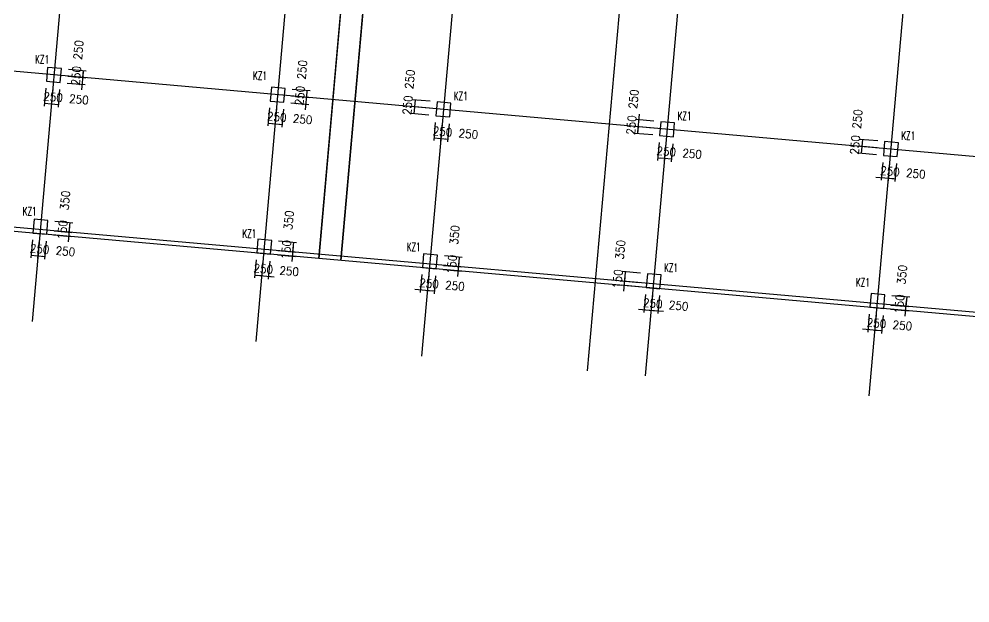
# Model space of a CAD drawing. Extents: x 387171 to 699106, y 11966 to 245688.
# Drawn here: x 509196 to 543490, y 42251 to 63313 of the extents above; entities that cross this region are included whole.
import ezdxf

# ---------------------------------------------------------------- set-up
doc = ezdxf.new("R2010")
doc.units = 0
doc.header["$LTSCALE"] = 100
doc.header["$MEASUREMENT"] = 0
for name, color, linetype in [('COLU', 7, 'Continuous'), ('DIM', 3, 'Continuous'), ('DOTE', 253, 'Continuous'), ('h后浇带', 51, 'Continuous'), ('NUM', 7, 'Continuous')]:
    doc.layers.add(name, color=color, linetype=linetype)
doc.styles.get("Standard").update_dxf_attribs({"font": 'standard'})
doc.dimstyles.get("Standard").update_dxf_attribs({"dimtxt": 300, "dimasz": 100, "dimexe": 100, "dimexo": 250, "dimgap": 100, "dimtad": 0, "dimtoh": 1, "dimdec": 0, "dimdsep": 46, "dimcen": 0.09, "dimclrt": 7, "dimadec": 0, "dimazin": 0, "dimtfac": 1, "dimtdec": 4, "dimtofl": 0, "dimtmove": 0, "dimatfit": 3, "dimfxl": 1, "dimtolj": 1, "dimtzin": 0, "dimarcsym": 0})

# ---------------------------------------------------------------- blocks, each defined once
blk = doc.blocks.new('*D356')
at = {"layer": 'DIM', "color": 0, "linetype": 'ByBlock', "lineweight": -2}
for p, q in [((540138, 58665), (539491, 58722)), ((540161, 58914), (539513, 58971)), ((539613, 58962), (539591, 58713))]:
    blk.add_line(p, q, dxfattribs=at)
for points in [[(539591, 58713), (539583, 58814), (539616, 58811)], [(539613, 58962), (539620, 58861), (539587, 58864)]]:
    blk.add_solid(points, dxfattribs=at)
at = {"layer": 'DIM', "color": 7, "linetype": 'Continuous', "lineweight": -2, "insert": (539428, 59708), "char_height": 300, "width": 566.67, "attachment_point": 5, "rotation": 84.9316}
blk.add_mtext('250', dxfattribs=at)
blk = doc.blocks.new('*D540')
at = {"layer": 'DIM', "color": 0, "linetype": 'ByBlock', "lineweight": -2}
for p, q in [((540138, 58665), (539491, 58722)), ((539591, 58713), (539569, 58464)), ((540116, 58416), (539469, 58473))]:
    blk.add_line(p, q, dxfattribs=at)
for points in [[(539591, 58713), (539598, 58612), (539565, 58615)], [(539569, 58464), (539561, 58565), (539594, 58562)]]:
    blk.add_solid(points, dxfattribs=at)
at = {"layer": 'DIM', "color": 7, "linetype": 'Continuous', "lineweight": -2, "insert": (539345, 58775), "char_height": 300, "width": 566.67, "attachment_point": 5, "rotation": 84.9316}
blk.add_mtext('250', dxfattribs=at)
blk = doc.blocks.new('*D1287')
at = {"layer": 'DIM', "color": 0, "linetype": 'ByBlock', "lineweight": -2}
for p, q in [((540343, 58144), (540286, 57497)), ((540592, 58122), (540535, 57475)), ((540096, 57614), (540743, 57557))]:
    blk.add_line(p, q, dxfattribs=at)
for points in [[(540295, 57597), (540194, 57589), (540197, 57622)], [(540544, 57575), (540645, 57582), (540642, 57549)]]:
    blk.add_solid(points, dxfattribs=at)
at = {"layer": 'DIM', "color": 7, "linetype": 'Continuous', "lineweight": -2, "insert": (540606, 57820), "char_height": 300, "width": 566.67, "attachment_point": 5, "rotation": 354.9316}
blk.add_mtext('250', dxfattribs=at)
blk = doc.blocks.new('*D1059')
at = {"layer": 'DIM', "color": 0, "linetype": 'ByBlock', "lineweight": -2}
for p, q in [((540592, 58122), (540535, 57475)), ((540841, 58100), (540784, 57453)), ((540544, 57575), (540793, 57552))]:
    blk.add_line(p, q, dxfattribs=at)
for points in [[(540544, 57575), (540645, 57582), (540642, 57549)], [(540793, 57552), (540692, 57545), (540695, 57578)]]:
    blk.add_solid(points, dxfattribs=at)
at = {"layer": 'DIM', "color": 7, "linetype": 'Continuous', "lineweight": -2, "insert": (541538, 57737), "char_height": 300, "width": 566.67, "attachment_point": 5, "rotation": 354.9316}
blk.add_mtext('250', dxfattribs=at)
blk = doc.blocks.new('*D1819')
at = {"layer": 'DIM', "color": 0, "linetype": 'ByBlock', "lineweight": -2}
for p, q in [((539857, 52666), (539800, 52019)), ((540106, 52644), (540049, 51996)), ((539610, 52136), (540257, 52078))]:
    blk.add_line(p, q, dxfattribs=at)
for points in [[(539809, 52118), (539708, 52110), (539711, 52144)], [(540058, 52096), (540159, 52104), (540156, 52071)]]:
    blk.add_solid(points, dxfattribs=at)
at = {"layer": 'DIM', "color": 7, "linetype": 'Continuous', "lineweight": -2, "insert": (540120, 52342), "char_height": 300, "width": 566.67, "attachment_point": 5, "rotation": 354.9316}
blk.add_mtext('250', dxfattribs=at)
blk = doc.blocks.new('*D1572')
at = {"layer": 'DIM', "color": 0, "linetype": 'ByBlock', "lineweight": -2}
for p, q in [((540106, 52644), (540049, 51996)), ((540355, 52622), (540298, 51974)), ((540058, 52096), (540307, 52074))]:
    blk.add_line(p, q, dxfattribs=at)
for points in [[(540058, 52096), (540159, 52104), (540156, 52071)], [(540307, 52074), (540206, 52066), (540209, 52099)]]:
    blk.add_solid(points, dxfattribs=at)
at = {"layer": 'DIM', "color": 7, "linetype": 'Continuous', "lineweight": -2, "insert": (541053, 52259), "char_height": 300, "width": 566.67, "attachment_point": 5, "rotation": 354.9316}
blk.add_mtext('250', dxfattribs=at)
blk = doc.blocks.new('*D2347')
at = {"layer": 'DIM', "color": 0, "linetype": 'ByBlock', "lineweight": -2}
for p, q in [((540627, 52849), (541274, 52791)), ((540640, 52998), (541287, 52941)), ((541157, 52601), (541205, 53149))]:
    blk.add_line(p, q, dxfattribs=at)
for points in [[(541188, 52950), (541180, 53051), (541213, 53048)], [(541174, 52800), (541182, 52699), (541149, 52702)]]:
    blk.add_solid(points, dxfattribs=at)
at = {"layer": 'DIM', "color": 7, "linetype": 'Continuous', "lineweight": -2, "insert": (540944, 53033), "char_height": 300, "width": 476.67, "attachment_point": 5, "rotation": 84.9316}
blk.add_mtext('150', dxfattribs=at)
blk = doc.blocks.new('*D2523')
at = {"layer": 'DIM', "color": 0, "linetype": 'ByBlock', "lineweight": -2}
for p, q in [((540671, 53347), (541318, 53289)), ((541188, 52950), (541219, 53298)), ((540640, 52998), (541287, 52941))]:
    blk.add_line(p, q, dxfattribs=at)
for points in [[(541219, 53298), (541226, 53197), (541193, 53200)], [(541188, 52950), (541180, 53051), (541213, 53048)]]:
    blk.add_solid(points, dxfattribs=at)
at = {"layer": 'DIM', "color": 7, "linetype": 'Continuous', "lineweight": -2, "insert": (541038, 54094), "char_height": 300, "width": 566.67, "attachment_point": 5, "rotation": 84.9316}
blk.add_mtext('350', dxfattribs=at)
blk = doc.blocks.new('*D2296')
at = {"layer": 'DIM', "color": 0, "linetype": 'ByBlock', "lineweight": -2}
for p, q in [((532092, 59629), (531445, 59687)), ((531562, 59877), (531505, 59230)), ((532070, 59380), (531423, 59438))]:
    blk.add_line(p, q, dxfattribs=at)
for points in [[(531544, 59678), (531537, 59779), (531570, 59776)], [(531522, 59429), (531530, 59328), (531497, 59331)]]:
    blk.add_solid(points, dxfattribs=at)
at = {"layer": 'DIM', "color": 7, "linetype": 'Continuous', "lineweight": -2, "insert": (531360, 60423), "char_height": 300, "width": 566.67, "attachment_point": 5, "rotation": 84.9316}
blk.add_mtext('250', dxfattribs=at)
blk = doc.blocks.new('*D3065')
at = {"layer": 'DIM', "color": 0, "linetype": 'ByBlock', "lineweight": -2}
for p, q in [((532070, 59380), (531423, 59438)), ((531522, 59429), (531500, 59180)), ((532048, 59131), (531401, 59189))]:
    blk.add_line(p, q, dxfattribs=at)
for points in [[(531522, 59429), (531530, 59328), (531497, 59331)], [(531500, 59180), (531492, 59281), (531526, 59278)]]:
    blk.add_solid(points, dxfattribs=at)
at = {"layer": 'DIM', "color": 7, "linetype": 'Continuous', "lineweight": -2, "insert": (531277, 59491), "char_height": 300, "width": 566.67, "attachment_point": 5, "rotation": 84.9316}
blk.add_mtext('250', dxfattribs=at)
blk = doc.blocks.new('*D2662')
at = {"layer": 'DIM', "color": 0, "linetype": 'ByBlock', "lineweight": -2}
for p, q in [((532275, 58860), (532218, 58213)), ((532524, 58838), (532467, 58191)), ((532226, 58312), (532475, 58290))]:
    blk.add_line(p, q, dxfattribs=at)
for points in [[(532226, 58312), (532327, 58320), (532325, 58287)], [(532475, 58290), (532374, 58282), (532377, 58316)]]:
    blk.add_solid(points, dxfattribs=at)
at = {"layer": 'DIM', "color": 7, "linetype": 'Continuous', "lineweight": -2, "insert": (532538, 58536), "char_height": 300, "width": 566.67, "attachment_point": 5, "rotation": 354.9316}
blk.add_mtext('250', dxfattribs=at)
blk = doc.blocks.new('*D3565')
at = {"layer": 'DIM', "color": 0, "linetype": 'ByBlock', "lineweight": -2}
for p, q in [((532524, 58838), (532467, 58191)), ((532773, 58816), (532716, 58168)), ((532475, 58290), (532724, 58268))]:
    blk.add_line(p, q, dxfattribs=at)
for points in [[(532475, 58290), (532577, 58298), (532574, 58265)], [(532724, 58268), (532623, 58260), (532626, 58293)]]:
    blk.add_solid(points, dxfattribs=at)
at = {"layer": 'DIM', "color": 7, "linetype": 'Continuous', "lineweight": -2, "insert": (533470, 58453), "char_height": 300, "width": 566.67, "attachment_point": 5, "rotation": 354.9316}
blk.add_mtext('250', dxfattribs=at)
blk = doc.blocks.new('*D3206')
at = {"layer": 'DIM', "color": 0, "linetype": 'ByBlock', "lineweight": -2}
for p, q in [((531606, 54151), (530959, 54208)), ((531058, 54199), (531028, 53851)), ((531575, 53802), (530928, 53860))]:
    blk.add_line(p, q, dxfattribs=at)
for points in [[(531058, 54199), (531066, 54098), (531033, 54101)], [(531028, 53851), (531020, 53952), (531053, 53949)]]:
    blk.add_solid(points, dxfattribs=at)
at = {"layer": 'DIM', "color": 7, "linetype": 'Continuous', "lineweight": -2, "insert": (530878, 54995), "char_height": 300, "width": 566.67, "attachment_point": 5, "rotation": 84.9316}
blk.add_mtext('350', dxfattribs=at)
blk = doc.blocks.new('*D4069')
at = {"layer": 'DIM', "color": 0, "linetype": 'ByBlock', "lineweight": -2}
for p, q in [((531575, 53802), (530928, 53860)), ((531045, 54050), (530997, 53502)), ((531562, 53653), (530915, 53710))]:
    blk.add_line(p, q, dxfattribs=at)
for points in [[(531028, 53851), (531020, 53952), (531053, 53949)], [(531014, 53701), (531022, 53600), (530989, 53603)]]:
    blk.add_solid(points, dxfattribs=at)
at = {"layer": 'DIM', "color": 7, "linetype": 'Continuous', "lineweight": -2, "insert": (530784, 53934), "char_height": 300, "width": 476.67, "attachment_point": 5, "rotation": 84.9316}
blk.add_mtext('150', dxfattribs=at)
blk = doc.blocks.new('*D4241')
at = {"layer": 'DIM', "color": 0, "linetype": 'ByBlock', "lineweight": -2}
for p, q in [((531789, 53382), (531732, 52734)), ((532038, 53359), (531981, 52712)), ((531541, 52851), (532189, 52794))]:
    blk.add_line(p, q, dxfattribs=at)
for points in [[(531741, 52834), (531639, 52826), (531642, 52859)], [(531990, 52812), (532091, 52819), (532088, 52786)]]:
    blk.add_solid(points, dxfattribs=at)
at = {"layer": 'DIM', "color": 7, "linetype": 'Continuous', "lineweight": -2, "insert": (532052, 53057), "char_height": 300, "width": 566.67, "attachment_point": 5, "rotation": 354.9316}
blk.add_mtext('250', dxfattribs=at)
blk = doc.blocks.new('*D3876')
at = {"layer": 'DIM', "color": 0, "linetype": 'ByBlock', "lineweight": -2}
for p, q in [((532038, 53359), (531981, 52712)), ((532287, 53337), (532230, 52690)), ((531790, 52829), (532438, 52772))]:
    blk.add_line(p, q, dxfattribs=at)
for points in [[(531990, 52812), (531888, 52804), (531891, 52837)], [(532239, 52790), (532340, 52797), (532337, 52764)]]:
    blk.add_solid(points, dxfattribs=at)
at = {"layer": 'DIM', "color": 7, "linetype": 'Continuous', "lineweight": -2, "insert": (532984, 52974), "char_height": 300, "width": 566.67, "attachment_point": 5, "rotation": 354.9316}
blk.add_mtext('250', dxfattribs=at)
blk = doc.blocks.new('*D209')
at = {"layer": 'DIM', "color": 0, "linetype": 'ByBlock', "lineweight": -2}
for p, q in [((524024, 60345), (523376, 60402)), ((523476, 60393), (523454, 60144)), ((524002, 60096), (523354, 60153))]:
    blk.add_line(p, q, dxfattribs=at)
for points in [[(523476, 60393), (523484, 60292), (523451, 60295)], [(523454, 60144), (523446, 60245), (523479, 60243)]]:
    blk.add_solid(points, dxfattribs=at)
at = {"layer": 'DIM', "color": 7, "linetype": 'Continuous', "lineweight": -2, "insert": (523291, 61139), "char_height": 300, "width": 566.67, "attachment_point": 5, "rotation": 84.9316}
blk.add_mtext('250', dxfattribs=at)
blk = doc.blocks.new('*D4381')
at = {"layer": 'DIM', "color": 0, "linetype": 'ByBlock', "lineweight": -2}
for p, q in [((524002, 60096), (523354, 60153)), ((523454, 60144), (523432, 59895)), ((523980, 59847), (523332, 59904))]:
    blk.add_line(p, q, dxfattribs=at)
for points in [[(523454, 60144), (523462, 60043), (523429, 60046)], [(523432, 59895), (523424, 59996), (523457, 59993)]]:
    blk.add_solid(points, dxfattribs=at)
at = {"layer": 'DIM', "color": 7, "linetype": 'Continuous', "lineweight": -2, "insert": (523208, 60207), "char_height": 300, "width": 566.67, "attachment_point": 5, "rotation": 84.9316}
blk.add_mtext('250', dxfattribs=at)
blk = doc.blocks.new('*D577')
at = {"layer": 'DIM', "color": 0, "linetype": 'ByBlock', "lineweight": -2}
for p, q in [((524207, 59576), (524149, 58928)), ((524456, 59554), (524398, 58906)), ((524158, 59028), (524407, 59006))]:
    blk.add_line(p, q, dxfattribs=at)
for points in [[(524158, 59028), (524259, 59036), (524256, 59002)], [(524407, 59006), (524306, 58998), (524309, 59031)]]:
    blk.add_solid(points, dxfattribs=at)
at = {"layer": 'DIM', "color": 7, "linetype": 'Continuous', "lineweight": -2, "insert": (524469, 59251), "char_height": 300, "width": 566.67, "attachment_point": 5, "rotation": 354.9316}
blk.add_mtext('250', dxfattribs=at)
blk = doc.blocks.new('*D339')
at = {"layer": 'DIM', "color": 0, "linetype": 'ByBlock', "lineweight": -2}
for p, q in [((524456, 59554), (524398, 58906)), ((524705, 59531), (524647, 58884)), ((524407, 59006), (524656, 58984))]:
    blk.add_line(p, q, dxfattribs=at)
for points in [[(524407, 59006), (524508, 59013), (524505, 58980)], [(524656, 58984), (524555, 58976), (524558, 59009)]]:
    blk.add_solid(points, dxfattribs=at)
at = {"layer": 'DIM', "color": 7, "linetype": 'Continuous', "lineweight": -2, "insert": (525402, 59168), "char_height": 300, "width": 566.67, "attachment_point": 5, "rotation": 354.9316}
blk.add_mtext('250', dxfattribs=at)
blk = doc.blocks.new('*D523')
at = {"layer": 'DIM', "color": 0, "linetype": 'ByBlock', "lineweight": -2}
for p, q in [((523721, 54097), (523663, 53450)), ((523970, 54075), (523912, 53428)), ((523473, 53567), (524120, 53510))]:
    blk.add_line(p, q, dxfattribs=at)
for points in [[(523672, 53549), (523571, 53542), (523574, 53575)], [(523921, 53527), (524022, 53535), (524019, 53502)]]:
    blk.add_solid(points, dxfattribs=at)
at = {"layer": 'DIM', "color": 7, "linetype": 'Continuous', "lineweight": -2, "insert": (523983, 53773), "char_height": 300, "width": 566.67, "attachment_point": 5, "rotation": 354.9316}
blk.add_mtext('250', dxfattribs=at)
blk = doc.blocks.new('*D1414')
at = {"layer": 'DIM', "color": 0, "linetype": 'ByBlock', "lineweight": -2}
for p, q in [((523970, 54075), (523912, 53428)), ((524219, 54053), (524161, 53406)), ((523921, 53527), (524170, 53505))]:
    blk.add_line(p, q, dxfattribs=at)
for points in [[(523921, 53527), (524022, 53535), (524019, 53502)], [(524170, 53505), (524069, 53497), (524072, 53531)]]:
    blk.add_solid(points, dxfattribs=at)
at = {"layer": 'DIM', "color": 7, "linetype": 'Continuous', "lineweight": -2, "insert": (524916, 53690), "char_height": 300, "width": 566.67, "attachment_point": 5, "rotation": 354.9316}
blk.add_mtext('250', dxfattribs=at)
blk = doc.blocks.new('*D1033')
at = {"layer": 'DIM', "color": 0, "linetype": 'ByBlock', "lineweight": -2}
for p, q in [((525020, 54032), (525069, 54580)), ((524490, 54280), (525137, 54223)), ((524503, 54429), (525151, 54372))]:
    blk.add_line(p, q, dxfattribs=at)
for points in [[(525038, 54231), (525046, 54130), (525012, 54133)], [(525051, 54381), (525043, 54482), (525076, 54479)]]:
    blk.add_solid(points, dxfattribs=at)
at = {"layer": 'DIM', "color": 7, "linetype": 'Continuous', "lineweight": -2, "insert": (524807, 54464), "char_height": 300, "width": 476.67, "attachment_point": 5, "rotation": 84.9316}
blk.add_mtext('150', dxfattribs=at)
blk = doc.blocks.new('*D1807')
at = {"layer": 'DIM', "color": 0, "linetype": 'ByBlock', "lineweight": -2}
for p, q in [((524534, 54778), (525182, 54721)), ((525051, 54381), (525082, 54729)), ((524503, 54429), (525151, 54372))]:
    blk.add_line(p, q, dxfattribs=at)
for points in [[(525082, 54729), (525090, 54628), (525057, 54631)], [(525051, 54381), (525043, 54482), (525076, 54479)]]:
    blk.add_solid(points, dxfattribs=at)
at = {"layer": 'DIM', "color": 7, "linetype": 'Continuous', "lineweight": -2, "insert": (524902, 55525), "char_height": 300, "width": 566.67, "attachment_point": 5, "rotation": 84.9316}
blk.add_mtext('350', dxfattribs=at)
blk = doc.blocks.new('*D1556')
at = {"layer": 'DIM', "color": 0, "linetype": 'ByBlock', "lineweight": -2}
for p, q in [((518230, 60106), (518173, 59458)), ((518479, 60084), (518422, 59436)), ((518182, 59558), (518431, 59536))]:
    blk.add_line(p, q, dxfattribs=at)
for points in [[(518182, 59558), (518283, 59566), (518280, 59532)], [(518431, 59536), (518329, 59528), (518332, 59561)]]:
    blk.add_solid(points, dxfattribs=at)
at = {"layer": 'DIM', "color": 7, "linetype": 'Continuous', "lineweight": -2, "insert": (518493, 59781), "char_height": 300, "width": 566.67, "attachment_point": 5, "rotation": 354.9316}
blk.add_mtext('250', dxfattribs=at)
blk = doc.blocks.new('*D2330')
at = {"layer": 'DIM', "color": 0, "linetype": 'ByBlock', "lineweight": -2}
for p, q in [((518479, 60084), (518422, 59436)), ((518728, 60062), (518671, 59414)), ((518431, 59536), (518680, 59514))]:
    blk.add_line(p, q, dxfattribs=at)
for points in [[(518431, 59536), (518532, 59544), (518529, 59510)], [(518680, 59514), (518578, 59506), (518581, 59539)]]:
    blk.add_solid(points, dxfattribs=at)
at = {"layer": 'DIM', "color": 7, "linetype": 'Continuous', "lineweight": -2, "insert": (519425, 59699), "char_height": 300, "width": 566.67, "attachment_point": 5, "rotation": 354.9316}
blk.add_mtext('250', dxfattribs=at)
blk = doc.blocks.new('*D2505')
at = {"layer": 'DIM', "color": 0, "linetype": 'ByBlock', "lineweight": -2}
for p, q in [((519021, 60538), (519669, 60480)), ((519529, 60041), (519587, 60688)), ((518999, 60288), (519647, 60231))]:
    blk.add_line(p, q, dxfattribs=at)
for points in [[(519569, 60489), (519561, 60590), (519595, 60587)], [(519547, 60240), (519555, 60139), (519522, 60142)]]:
    blk.add_solid(points, dxfattribs=at)
at = {"layer": 'DIM', "color": 7, "linetype": 'Continuous', "lineweight": -2, "insert": (519324, 60551), "char_height": 300, "width": 566.67, "attachment_point": 5, "rotation": 84.9316}
blk.add_mtext('250', dxfattribs=at)
blk = doc.blocks.new('*D2281')
at = {"layer": 'DIM', "color": 0, "linetype": 'ByBlock', "lineweight": -2}
for p, q in [((519043, 60787), (519691, 60729)), ((519569, 60489), (519591, 60738)), ((519021, 60538), (519669, 60480))]:
    blk.add_line(p, q, dxfattribs=at)
for points in [[(519591, 60738), (519599, 60637), (519566, 60640)], [(519569, 60489), (519561, 60590), (519595, 60587)]]:
    blk.add_solid(points, dxfattribs=at)
at = {"layer": 'DIM', "color": 7, "linetype": 'Continuous', "lineweight": -2, "insert": (519406, 61484), "char_height": 300, "width": 566.67, "attachment_point": 5, "rotation": 84.9316}
blk.add_mtext('250', dxfattribs=at)
blk = doc.blocks.new('*D3048')
at = {"layer": 'DIM', "color": 0, "linetype": 'ByBlock', "lineweight": -2}
for p, q in [((517744, 54627), (517687, 53980)), ((517993, 54605), (517936, 53958)), ((517696, 54079), (517945, 54057))]:
    blk.add_line(p, q, dxfattribs=at)
for points in [[(517696, 54079), (517797, 54087), (517794, 54054)], [(517945, 54057), (517844, 54050), (517847, 54083)]]:
    blk.add_solid(points, dxfattribs=at)
at = {"layer": 'DIM', "color": 7, "linetype": 'Continuous', "lineweight": -2, "insert": (518007, 54303), "char_height": 300, "width": 566.67, "attachment_point": 5, "rotation": 354.9316}
blk.add_mtext('250', dxfattribs=at)
blk = doc.blocks.new('*D2798')
at = {"layer": 'DIM', "color": 0, "linetype": 'ByBlock', "lineweight": -2}
for p, q in [((517993, 54605), (517936, 53958)), ((518242, 54583), (518185, 53936)), ((517745, 54075), (518393, 54018))]:
    blk.add_line(p, q, dxfattribs=at)
for points in [[(517945, 54057), (517844, 54050), (517847, 54083)], [(518194, 54035), (518295, 54043), (518292, 54010)]]:
    blk.add_solid(points, dxfattribs=at)
at = {"layer": 'DIM', "color": 7, "linetype": 'Continuous', "lineweight": -2, "insert": (518939, 54220), "char_height": 300, "width": 566.67, "attachment_point": 5, "rotation": 354.9316}
blk.add_mtext('250', dxfattribs=at)
blk = doc.blocks.new('*D3545')
at = {"layer": 'DIM', "color": 0, "linetype": 'ByBlock', "lineweight": -2}
for p, q in [((518527, 54959), (519174, 54902)), ((519044, 54562), (519092, 55110)), ((518513, 54810), (519161, 54753))]:
    blk.add_line(p, q, dxfattribs=at)
for points in [[(519074, 54911), (519067, 55012), (519100, 55009)], [(519061, 54761), (519069, 54660), (519036, 54663)]]:
    blk.add_solid(points, dxfattribs=at)
at = {"layer": 'DIM', "color": 7, "linetype": 'Continuous', "lineweight": -2, "insert": (518831, 54994), "char_height": 300, "width": 476.67, "attachment_point": 5, "rotation": 84.9316}
blk.add_mtext('150', dxfattribs=at)
blk = doc.blocks.new('*D3190')
at = {"layer": 'DIM', "color": 0, "linetype": 'ByBlock', "lineweight": -2}
for p, q in [((518558, 55308), (519205, 55251)), ((519074, 54911), (519105, 55259)), ((518527, 54959), (519174, 54902))]:
    blk.add_line(p, q, dxfattribs=at)
for points in [[(519105, 55259), (519113, 55158), (519080, 55161)], [(519074, 54911), (519067, 55012), (519100, 55009)]]:
    blk.add_solid(points, dxfattribs=at)
at = {"layer": 'DIM', "color": 7, "linetype": 'Continuous', "lineweight": -2, "insert": (518925, 56055), "char_height": 300, "width": 566.67, "attachment_point": 5, "rotation": 84.9316}
blk.add_mtext('350', dxfattribs=at)
blk = doc.blocks.new('*D4086')
at = {"layer": 'DIM', "color": 0, "linetype": 'ByBlock', "lineweight": -2}
for p, q in [((510162, 60821), (510104, 60174)), ((510411, 60799), (510353, 60152)), ((510113, 60273), (510362, 60251))]:
    blk.add_line(p, q, dxfattribs=at)
for points in [[(510113, 60273), (510214, 60281), (510211, 60248)], [(510362, 60251), (510261, 60244), (510264, 60277)]]:
    blk.add_solid(points, dxfattribs=at)
at = {"layer": 'DIM', "color": 7, "linetype": 'Continuous', "lineweight": -2, "insert": (510424, 60497), "char_height": 300, "width": 566.67, "attachment_point": 5, "rotation": 354.9316}
blk.add_mtext('250', dxfattribs=at)
blk = doc.blocks.new('*D4265')
at = {"layer": 'DIM', "color": 0, "linetype": 'ByBlock', "lineweight": -2}
for p, q in [((510411, 60799), (510353, 60152)), ((510660, 60777), (510602, 60130)), ((510362, 60251), (510611, 60229))]:
    blk.add_line(p, q, dxfattribs=at)
for points in [[(510362, 60251), (510463, 60259), (510460, 60226)], [(510611, 60229), (510510, 60222), (510513, 60255)]]:
    blk.add_solid(points, dxfattribs=at)
at = {"layer": 'DIM', "color": 7, "linetype": 'Continuous', "lineweight": -2, "insert": (511357, 60414), "char_height": 300, "width": 566.67, "attachment_point": 5, "rotation": 354.9316}
blk.add_mtext('250', dxfattribs=at)
blk = doc.blocks.new('*D3901')
at = {"layer": 'DIM', "color": 0, "linetype": 'ByBlock', "lineweight": -2}
for p, q in [((511461, 60756), (511519, 61404)), ((510953, 61253), (511600, 61196)), ((510931, 61004), (511578, 60947))]:
    blk.add_line(p, q, dxfattribs=at)
for points in [[(511501, 61205), (511493, 61306), (511526, 61303)], [(511479, 60955), (511487, 60854), (511453, 60857)]]:
    blk.add_solid(points, dxfattribs=at)
at = {"layer": 'DIM', "color": 7, "linetype": 'Continuous', "lineweight": -2, "insert": (511255, 61267), "char_height": 300, "width": 566.67, "attachment_point": 5, "rotation": 84.9316}
blk.add_mtext('250', dxfattribs=at)
blk = doc.blocks.new('*D230')
at = {"layer": 'DIM', "color": 0, "linetype": 'ByBlock', "lineweight": -2}
for p, q in [((510975, 61502), (511623, 61445)), ((511501, 61205), (511523, 61454)), ((510953, 61253), (511600, 61196))]:
    blk.add_line(p, q, dxfattribs=at)
for points in [[(511523, 61454), (511531, 61352), (511498, 61355)], [(511501, 61205), (511493, 61306), (511526, 61303)]]:
    blk.add_solid(points, dxfattribs=at)
at = {"layer": 'DIM', "color": 7, "linetype": 'Continuous', "lineweight": -2, "insert": (511338, 62199), "char_height": 300, "width": 566.67, "attachment_point": 5, "rotation": 84.9316}
blk.add_mtext('250', dxfattribs=at)
blk = doc.blocks.new('*D1439')
at = {"layer": 'DIM', "color": 0, "linetype": 'ByBlock', "lineweight": -2}
for p, q in [((509676, 55343), (509618, 54695)), ((509925, 55321), (509867, 54673)), ((509627, 54795), (509876, 54773))]:
    blk.add_line(p, q, dxfattribs=at)
for points in [[(509627, 54795), (509728, 54803), (509725, 54770)], [(509876, 54773), (509775, 54765), (509778, 54798)]]:
    blk.add_solid(points, dxfattribs=at)
at = {"layer": 'DIM', "color": 7, "linetype": 'Continuous', "lineweight": -2, "insert": (509939, 55018), "char_height": 300, "width": 566.67, "attachment_point": 5, "rotation": 354.9316}
blk.add_mtext('250', dxfattribs=at)
blk = doc.blocks.new('*D1060')
at = {"layer": 'DIM', "color": 0, "linetype": 'ByBlock', "lineweight": -2}
for p, q in [((509925, 55321), (509867, 54673)), ((510174, 55299), (510117, 54651)), ((509876, 54773), (510125, 54751))]:
    blk.add_line(p, q, dxfattribs=at)
for points in [[(509876, 54773), (509977, 54781), (509974, 54747)], [(510125, 54751), (510024, 54743), (510027, 54776)]]:
    blk.add_solid(points, dxfattribs=at)
at = {"layer": 'DIM', "color": 7, "linetype": 'Continuous', "lineweight": -2, "insert": (510871, 54936), "char_height": 300, "width": 566.67, "attachment_point": 5, "rotation": 354.9316}
blk.add_mtext('250', dxfattribs=at)
blk = doc.blocks.new('*D1820')
at = {"layer": 'DIM', "color": 0, "linetype": 'ByBlock', "lineweight": -2}
for p, q in [((510458, 55675), (511106, 55618)), ((510975, 55278), (511024, 55826)), ((510445, 55526), (511093, 55468))]:
    blk.add_line(p, q, dxfattribs=at)
for points in [[(511006, 55626), (510998, 55727), (511032, 55725)], [(510993, 55477), (511001, 55376), (510967, 55379)]]:
    blk.add_solid(points, dxfattribs=at)
at = {"layer": 'DIM', "color": 7, "linetype": 'Continuous', "lineweight": -2, "insert": (510763, 55710), "char_height": 300, "width": 476.67, "attachment_point": 5, "rotation": 84.9316}
blk.add_mtext('150', dxfattribs=at)
blk = doc.blocks.new('*D1574')
at = {"layer": 'DIM', "color": 0, "linetype": 'ByBlock', "lineweight": -2}
for p, q in [((510489, 56024), (511137, 55966)), ((511006, 55626), (511037, 55975)), ((510458, 55675), (511106, 55618))]:
    blk.add_line(p, q, dxfattribs=at)
for points in [[(511037, 55975), (511045, 55874), (511012, 55877)], [(511006, 55626), (510998, 55727), (511032, 55725)]]:
    blk.add_solid(points, dxfattribs=at)
at = {"layer": 'DIM', "color": 7, "linetype": 'Continuous', "lineweight": -2, "insert": (510857, 56771), "char_height": 300, "width": 566.67, "attachment_point": 5, "rotation": 84.9316}
blk.add_mtext('350', dxfattribs=at)
blk = doc.blocks.new('后浇带现场')
at = {"color": 6, "lineweight": 30}
for points in [[(703006, 581720), (706851, 625070)], [(703803, 581649), (707583, 624270)]]:
    blk.add_lwpolyline(points, dxfattribs=at)
at = {"layer": 'h后浇带', "color": 1}
for p, q in [((705657, 611605), (703006, 581720)), ((706457, 611569), (703803, 581649))]:
    blk.add_line(p, q, dxfattribs=at)

msp = doc.modelspace()

# ---------------------------------------------------------------- linework, layer by layer
at = {"color": 6, "lineweight": 30}
msp.add_lwpolyline([(476181.3, 232428.8), (494258.1, 233154.4), (494258.1, 231537.9), (540808.1, 231537.9), (540808.1, 232387.9), (590208.1, 232387.9), (590208.1, 232187.9), (593108.1, 232187.9), (593108.1, 230737.9), (608058.1, 230737.9), (608058.1, 231687.9), (648158.1, 231687.9), (648158.1, 230737.9), (657058.1, 230737.9), (657158.1, 196187.9), (658248.2, 196187.9), (663075.9, 83077.9), (659946, 47787.8), (654318.1, 48286.9), (653832.2, 42808.4), (496133.5, 56794.9), (482757.4, 68610.1), (476181.3, 232428.8)], dxfattribs=at)
at = {"layer": 'COLU'}
for points in [[(510183.9, 61070.3), (510681.9, 61026.2), (510726.1, 61524.2), (510228, 61568.4)], [(518252.2, 60354.8), (518750.3, 60310.6), (518794.4, 60808.6), (518296.4, 60852.8)], [(524228.7, 59824.7), (524726.8, 59780.5), (524771, 60278.6), (524272.9, 60322.7)], [(532297.1, 59109.1), (532795.1, 59064.9), (532839.3, 59563), (532341.2, 59607.1)], [(540365.4, 58393.5), (540863.4, 58349.3), (540907.6, 58847.4), (540409.6, 58891.6)], [(509698, 55591.8), (510196, 55547.7), (510240.2, 56045.7), (509742.2, 56089.9)], [(517766.3, 54876.3), (518264.4, 54832.1), (518308.5, 55330.1), (517810.5, 55374.3)], [(523742.9, 54346.2), (524240.9, 54302), (524285.1, 54800.1), (523787, 54844.2)], [(531811.2, 53630.6), (532309.2, 53586.4), (532353.4, 54084.5), (531855.4, 54128.6)], [(539879.5, 52915), (540377.6, 52870.8), (540421.7, 53368.9), (539923.7, 53413.1)]]:
    msp.add_lwpolyline(points, close=True, dxfattribs=at)
at = {"layer": 'DOTE'}
for p, q in [((513167.2, 91877.2), (509665.9, 52400.8)), ((521288.5, 91759.3), (517734.3, 51685.2)), ((525997.3, 76935.3), (523710.8, 51155.1)), ((531973.8, 76405.3), (529687.4, 50625)), ((533562.1, 70542), (531779.1, 50439.5)), ((541630.4, 69826.5), (539847.5, 49723.9)), ((662308.9, 47829.2), (489036.8, 63196.9)), ((661814.2, 42251.1), (496111.9, 56947.4))]:
    msp.add_line(p, q, dxfattribs=at)

# ---------------------------------------------------------------- block references
at = {"color": 3, "lineweight": 30}
msp.add_blockref('后浇带现场', (-182998.7, -527042.1), dxfattribs=at)

# ---------------------------------------------------------------- texts
at = {"layer": 'NUM', "color": 200, "width": 0.7}
for p in [(509779.2, 61708.2), (517635.8, 61114.2), (524877, 60384.6), (532945.4, 59669), (541013.7, 58953.5), (509330.5, 56228.8), (517252, 55426.3), (523179.5, 54943.6), (532459.5, 54190.5), (539377.5, 53663.9)]:
    msp.add_text('KZ1', height=300, dxfattribs=at).set_placement(p)

# ---------------------------------------------------------------- dimensions: what is measured, and where the dimension line sits
at = {"layer": 'DIM', "color": 200}
for p1, p2, picture, middle in [((510704, 61275.2), (510726.1, 61524.2), '*D230', (511293.2, 61692.8)), ((518772.3, 60559.6), (518794.4, 60808.6), '*D2281', (519361.5, 60977.3)), ((510681.9, 61026.2), (510704, 61275.2), '*D3901', (511210.5, 60760.4)), ((524272.9, 60322.7), (524250.8, 60073.7), '*D209', (523246.3, 60632.7)), ((510183.9, 61070.3), (510432.9, 61048.3), '*D4086', (509918.1, 60541.8)), ((510432.9, 61048.3), (510681.9, 61026.2), '*D4265', (510850.6, 60459.1)), ((518750.3, 60310.6), (518772.3, 60559.6), '*D2505', (519278.8, 60044.8)), ((532341.2, 59607.1), (532319.2, 59358.1), '*D2296', (531314.6, 59917.1)), ((524250.8, 60073.7), (524228.7, 59824.7), '*D4381', (523163.6, 59700.2)), ((518252.2, 60354.8), (518501.2, 60332.7), '*D1556', (517986.4, 59826.2)), ((518501.2, 60332.7), (518750.3, 60310.6), '*D2330', (518918.9, 59743.5)), ((540409.6, 58891.6), (540387.5, 58642.5), '*D356', (539382.9, 59201.5)), ((524228.7, 59824.7), (524477.8, 59802.6), '*D577', (523962.9, 59296.1)), ((524477.8, 59802.6), (524726.8, 59780.5), '*D339', (524895.4, 59213.4)), ((532319.2, 59358.1), (532297.1, 59109.1), '*D3065', (531231.9, 58984.6)), ((532297.1, 59109.1), (532546.1, 59087), '*D2662', (532031.3, 58580.5)), ((532546.1, 59087), (532795.1, 59064.9), '*D3565', (532963.8, 58497.8)), ((540387.5, 58642.5), (540365.4, 58393.5), '*D540', (539300.2, 58269)), ((540365.4, 58393.5), (540614.4, 58371.4), '*D1287', (540099.6, 57864.9)), ((540614.4, 58371.4), (540863.4, 58349.3), '*D1059', (541032.1, 57782.2)), ((510209.3, 55697.1), (510240.2, 56045.7), '*D1574', (510807.3, 56214.4)), ((518277.6, 54981.5), (518308.5, 55330.1), '*D3190', (518875.6, 55498.8)), ((510196, 55547.7), (510209.3, 55697.1), '*D1820', (510726, 55297.9)), ((509698, 55591.8), (509947, 55569.8), '*D1439', (509432.2, 55063.3)), ((509947, 55569.8), (510196, 55547.7), '*D1060', (510364.7, 54980.6)), ((524254.2, 54451.4), (524285.1, 54800.1), '*D1807', (524852.2, 54968.7)), ((518264.4, 54832.1), (518277.6, 54981.5), '*D3545', (518794.4, 54582.4)), ((531855.4, 54128.6), (531824.4, 53780), '*D3206', (530828.7, 54438.6)), ((517766.3, 54876.3), (518015.3, 54854.2), '*D3048', (517500.5, 54347.7)), ((518015.3, 54854.2), (518264.4, 54832.1), '*D2798', (518433, 54265)), ((524240.9, 54302), (524254.2, 54451.4), '*D1033', (524770.9, 54052.3)), ((523742.9, 54346.2), (523991.9, 54324.1), '*D523', (523477, 53817.6)), ((523991.9, 54324.1), (524240.9, 54302), '*D1414', (524409.5, 53734.9)), ((531824.4, 53780), (531811.2, 53630.6), '*D4069', (530747.4, 53522.2)), ((540390.8, 53020.3), (540421.7, 53368.9), '*D2523', (540988.8, 53537.5)), ((531811.2, 53630.6), (532060.2, 53608.5), '*D4241', (531545.4, 53102)), ((532060.2, 53608.5), (532309.2, 53586.4), '*D3876', (532477.9, 53019.3)), ((540377.6, 52870.8), (540390.8, 53020.3), '*D2347', (540907.6, 52621.1)), ((539879.5, 52915), (540128.5, 52892.9), '*D1819', (539613.7, 52386.4)), ((540128.5, 52892.9), (540377.6, 52870.8), '*D1572', (540546.2, 52303.7))]:
    dim = msp.add_aligned_dim(p1=p1, p2=p2, distance=-800, dimstyle='Standard', dxfattribs=at)
    dim.commit()
    dim.dimension.update_dxf_attribs({"geometry": picture, "text_midpoint": middle})

doc.saveas('drawing.dxf')
